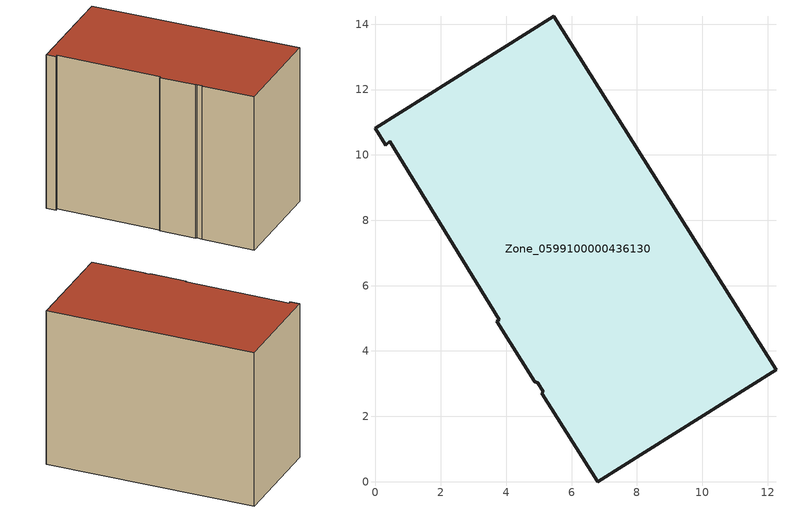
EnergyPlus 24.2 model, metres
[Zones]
Zone_0599100000436130
 floor ground (C_G): 3.78,4.96 0.44,10.41 0.32,10.3 0,10.81 5.45,14.24 12.26,3.43 6.8,0 5.09,2.71 5.13,2.76 4.96,3.03 4.88,3.05 3.71,4.91 z0
 wall outside (C_F): 0.44,10.41 3.78,4.96 3.71,4.91 4.88,3.05 4.96,3.03 5.13,2.76 5.09,2.71 6.8,0 12.26,3.43 5.45,14.24 0,10.81 0.32,10.3 0.44,10.41 z0:9.75
 roof outside (C_R): 4.96,3.03 5.13,2.76 5.09,2.71 6.8,0 12.26,3.43 5.45,14.24 0,10.81 0.32,10.3 0.44,10.41 3.78,4.96 3.71,4.91 4.88,3.05 z9.75
[BUILDING]
Pand.0599100000436130: North Axis=0; Terrain=City; Loads Convergence Tolerance Value=0.04; Temperature Convergence Tolerance Value=0.4; Solar Distribution=FullExterior; Maximum Number of Warmup Days=25; Minimum Number of Warmup Days=1
[Site:Location]
Rotterdam.The.Hague.AP_ZH_NLD Design_Conditions: Latitude=51.96; Longitude=4.45; Time Zone=1; Elevation=-4.5
[SITE:GROUNDTEMPERATURE:BUILDINGSURFACE]
18, 18, 18, 18, 18, 18, 18, 18, 18, 18, 18, 18
[MATERIAL] Thermal Absorptance=0.9; Solar Absorptance=0.7; Visible Absorptance=0.7
Name | Roughness | Thickness | Conductivity | Density | Specific Heat
G.TC.2006-2014 | MediumSmooth | 0.15 | 0.06 | 540 | 1210
F.TC.2006-2014 | Rough | 0.3 | 0.12 | 1920 | 840
R.TC.2006-2014 | MediumRough | 0.2 | 0.08 | 1500 | 1000
[CONSTRUCTION]
C_G: G.TC.2006-2014
C_F: F.TC.2006-2014
C_R: R.TC.2006-2014
[ZONE]
Zone_0599100000436130: Type=1; Multiplier=1; Ceiling Height=Autocalculate; Volume=Autocalculate; Floor Area=autocalculate; Part of Total Floor Area=Yes
[ZONEINFILTRATION:DESIGNFLOWRATE]
Infil_Zone_0599100000436130: Zone or ZoneList or Space or SpaceList=Zone_0599100000436130; Schedule=AlwaysOn; Design Flow Rate Calculation Method=Flow/Area; Flow Rate per Floor Area=0.0015; Constant Term Coefficient=1; Temperature Term Coefficient=0; Velocity Term Coefficient=0; Velocity Squared Term Coefficient=0
[HVACTEMPLATE:ZONE:IDEALLOADSAIRSYSTEM]
Zone_0599100000436130: Maximum Heating Supply Air Temperature=50; Minimum Cooling Supply Air Temperature=13; Maximum Heating Supply Air Humidity Ratio=0.0156; Minimum Cooling Supply Air Humidity Ratio=0.0077; Heating Limit=NoLimit; Cooling Limit=NoLimit; Dehumidification Control Type=ConstantSensibleHeatRatio; Cooling Sensible Heat Ratio=0.7; Dehumidification Setpoint=60; Humidification Control Type=None; Humidification Setpoint=30; Outdoor Air Method=None; Outdoor Air Flow Rate per Person=0.00944; Outdoor Air Flow Rate per Zone Floor Area=0; Outdoor Air Flow Rate per Zone=0; Demand Controlled Ventilation Type=None; Outdoor Air Economizer Type=NoEconomizer; Heat Recovery Type=None; Sensible Heat Recovery Effectiveness=0.7; Latent Heat Recovery Effectiveness=0.65
[ZONECONTROL:THERMOSTAT]
ThermostatControl_Zone_0599100000436130: Zone or ZoneList=Zone_0599100000436130; Control Type Schedule=DualSetpointControlType; Control 1=Thermostat_Zone_0599100000436130; Temperature Difference Between Cutout And Setpoint=0
[THERMOSTATSETPOINT:DUALSETPOINT]
Thermostat_Zone_0599100000436130: Heating Setpoint Temperature Schedule=HeatingSetpoint_Zone_0599100000436130; Cooling Setpoint Temperature Schedule=CoolingSetpoint_Zone_0599100000436130
[SCHEDULE:COMPACT]
HeatingSetpoint_Zone_0599100000436130: Through: 12/31, For: AllDays, Until: 24:00, 21
CoolingSetpoint_Zone_0599100000436130: Through: 12/31, For: AllDays, Until: 24:00, 24
DualSetpointControlType: Through: 12/31, For: AllDays, Until: 24:00, 4
AlwaysOn: Through: 12/31, For: AllDays, Until: 24:00, 1
